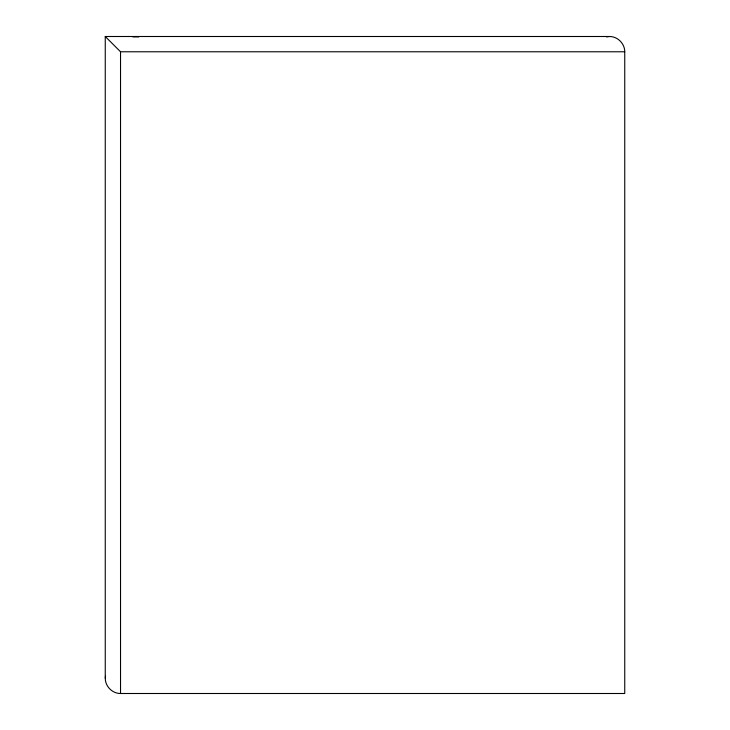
<?xml version="1.0" encoding="UTF-8"?>
<svg xmlns="http://www.w3.org/2000/svg" width="730" height="730" viewBox="0 0 730 730"><rect width="100%" height="100%" fill="white"/><g stroke="black" fill="none" stroke-linecap="round" stroke-linejoin="round"><path stroke-width="1.09" d="M105.257 678.225L105.257 36.5L609.468 36.5C617.644 36.445 624.798 43.599 624.743 51.775L624.743 693.5L120.532 693.5C111.708 693.628 103.934 685.023 105.512 676.245M132.851 36.892L138.782 36.892M606.502 36.892L609.468 36.5M105.257 36.5L120.532 51.775L624.743 51.775M120.532 51.775L120.532 693.5"/></g></svg>
